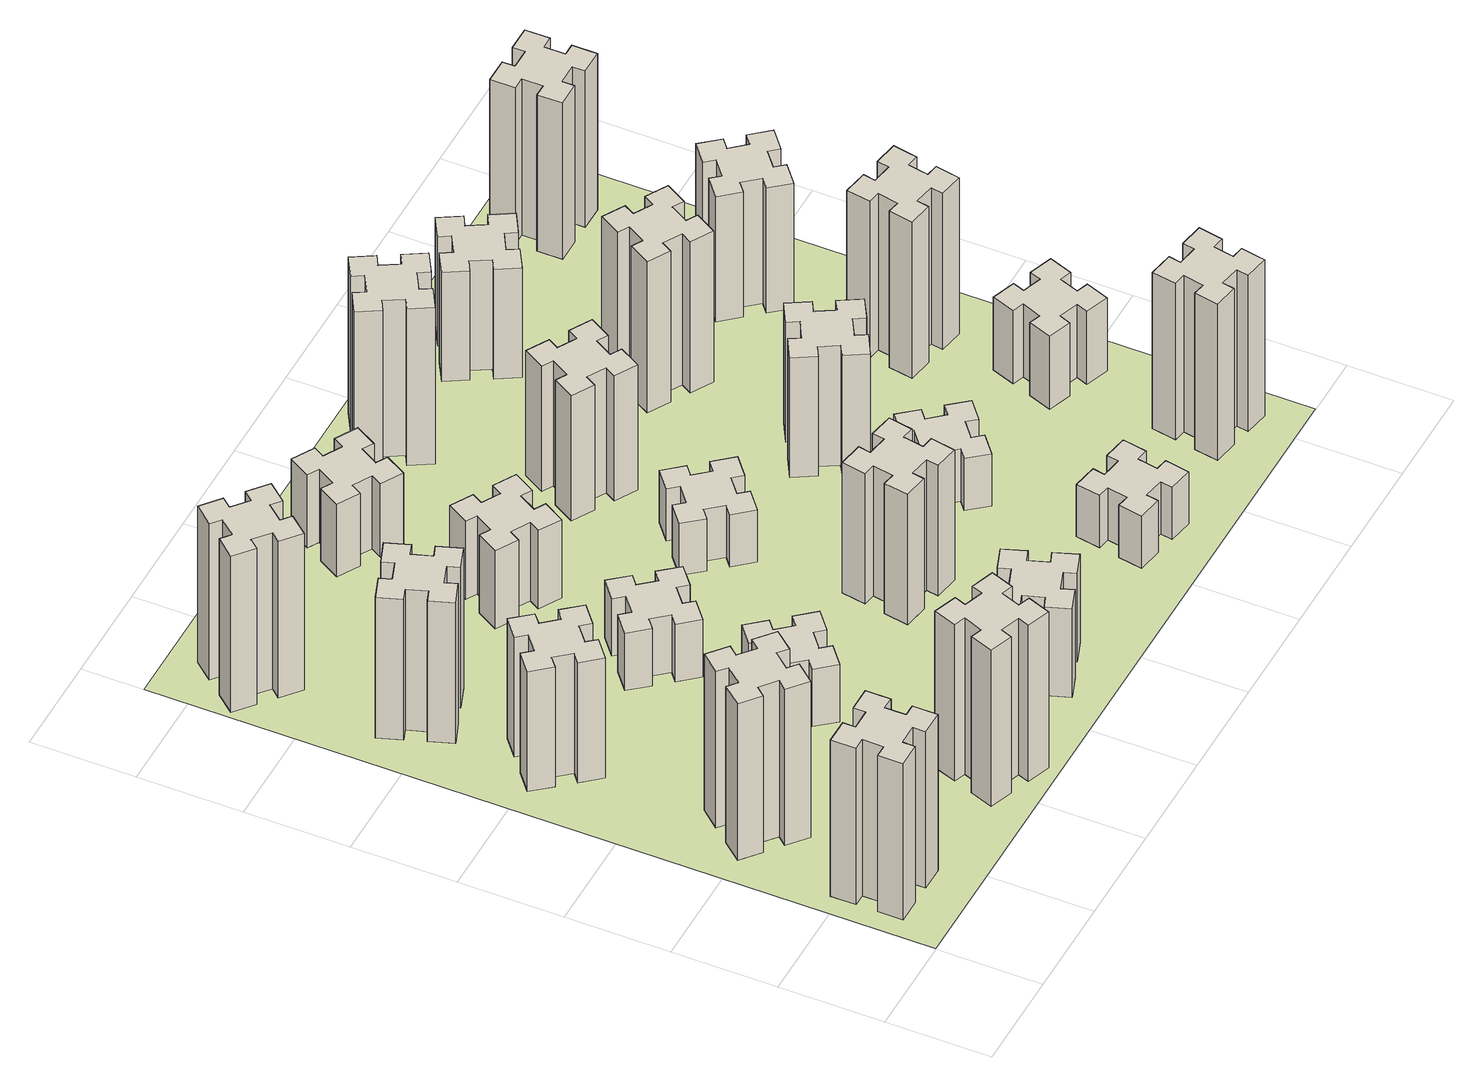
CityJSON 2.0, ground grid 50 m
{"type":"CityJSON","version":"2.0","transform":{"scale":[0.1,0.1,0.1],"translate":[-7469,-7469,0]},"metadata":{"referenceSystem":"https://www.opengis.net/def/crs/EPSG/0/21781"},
"CityObjects":{
"building1":{"type":"Building","attributes":{"class":"1000","function":"1000","usage":"1000","yearOfConstruction":2016,"roofType":"1000","measuredHeight":90,"storeysAboveGround":30,"storeysBelowGround":0},"geometry":[{"type":"Solid","lod":"1","boundaries":[[[[0,1,2,3,4,5,6,7,8,9,10,11,12,13,14,15,16,17,18,19]],[[17,16,20,21]],[[16,15,22,20]],[[15,14,23,22]],[[14,13,24,23]],[[13,12,25,24]],[[12,11,26,25]],[[11,10,27,26]],[[10,9,28,27]],[[9,8,29,28]],[[8,7,30,29]],[[7,6,31,30]],[[6,5,32,31]],[[5,4,33,32]],[[4,3,34,33]],[[3,2,35,34]],[[2,1,36,35]],[[1,0,37,36]],[[0,19,38,37]],[[19,18,39,38]],[[18,17,21,39]],[[24,25,26,27,28,29,30,31,32,33,34,35,36,37,38,39,21,20,22,23]]]]}]},
"building2":{"type":"Building","attributes":{"class":"1000","function":"1000","usage":"1000","yearOfConstruction":2016,"roofType":"1000","measuredHeight":90,"storeysAboveGround":30,"storeysBelowGround":0},"geometry":[{"type":"Solid","lod":"1","boundaries":[[[[40,41,42,43,44,45,46,47,48,49,50,51,52,53,54,55,56,57,58,59]],[[57,56,60,61]],[[56,55,62,60]],[[55,54,63,62]],[[54,53,64,63]],[[53,52,65,64]],[[52,51,66,65]],[[51,50,67,66]],[[50,49,68,67]],[[49,48,69,68]],[[48,47,70,69]],[[47,46,71,70]],[[46,45,72,71]],[[45,44,73,72]],[[44,43,74,73]],[[43,42,75,74]],[[42,41,76,75]],[[41,40,77,76]],[[40,59,78,77]],[[59,58,79,78]],[[58,57,61,79]],[[64,65,66,67,68,69,70,71,72,73,74,75,76,77,78,79,61,60,62,63]]]]}]},
"building3":{"type":"Building","attributes":{"class":"1000","function":"1000","usage":"1000","yearOfConstruction":2016,"roofType":"1000","measuredHeight":69,"storeysAboveGround":30,"storeysBelowGround":0},"geometry":[{"type":"Solid","lod":"1","boundaries":[[[[80,81,82,83,84,85,86,87,88,89,90,91,92,93,94,95,96,97,98,99]],[[97,96,100,101]],[[96,95,102,100]],[[95,94,103,102]],[[94,93,104,103]],[[93,92,105,104]],[[92,91,106,105]],[[91,90,107,106]],[[90,89,108,107]],[[89,88,109,108]],[[88,87,110,109]],[[87,86,111,110]],[[86,85,112,111]],[[85,84,113,112]],[[84,83,114,113]],[[83,82,115,114]],[[82,81,116,115]],[[81,80,117,116]],[[80,99,118,117]],[[99,98,119,118]],[[98,97,101,119]],[[104,105,106,107,108,109,110,111,112,113,114,115,116,117,118,119,101,100,102,103]]]]}]},
"building4":{"type":"Building","attributes":{"class":"1000","function":"1000","usage":"1000","yearOfConstruction":2016,"roofType":"1000","measuredHeight":81,"storeysAboveGround":30,"storeysBelowGround":0},"geometry":[{"type":"Solid","lod":"1","boundaries":[[[[120,121,122,123,124,125,126,127,128,129,130,131,132,133,134,135,136,137,138,139]],[[137,136,140,141]],[[136,135,142,140]],[[135,134,143,142]],[[134,133,144,143]],[[133,132,145,144]],[[132,131,146,145]],[[131,130,147,146]],[[130,129,148,147]],[[129,128,149,148]],[[128,127,150,149]],[[127,126,151,150]],[[126,125,152,151]],[[125,124,153,152]],[[124,123,154,153]],[[123,122,155,154]],[[122,121,156,155]],[[121,120,157,156]],[[120,139,158,157]],[[139,138,159,158]],[[138,137,141,159]],[[144,145,146,147,148,149,150,151,152,153,154,155,156,157,158,159,141,140,142,143]]]]}]},
"building5":{"type":"Building","attributes":{"class":"1000","function":"1000","usage":"1000","yearOfConstruction":2016,"roofType":"1000","measuredHeight":90,"storeysAboveGround":30,"storeysBelowGround":0},"geometry":[{"type":"Solid","lod":"1","boundaries":[[[[160,161,162,163,164,165,166,167,168,169,170,171,172,173,174,175,176,177,178,179]],[[177,176,180,181]],[[176,175,182,180]],[[175,174,183,182]],[[174,173,184,183]],[[173,172,185,184]],[[172,171,186,185]],[[171,170,187,186]],[[170,169,188,187]],[[169,168,189,188]],[[168,167,190,189]],[[167,166,191,190]],[[166,165,192,191]],[[165,164,193,192]],[[164,163,194,193]],[[163,162,195,194]],[[162,161,196,195]],[[161,160,197,196]],[[160,179,198,197]],[[179,178,199,198]],[[178,177,181,199]],[[184,185,186,187,188,189,190,191,192,193,194,195,196,197,198,199,181,180,182,183]]]]}]},
"building6":{"type":"Building","attributes":{"class":"1000","function":"1000","usage":"1000","yearOfConstruction":2016,"roofType":"1000","measuredHeight":90,"storeysAboveGround":30,"storeysBelowGround":0},"geometry":[{"type":"Solid","lod":"1","boundaries":[[[[200,201,202,203,204,205,206,207,208,209,210,211,212,213,214,215,216,217,218,219]],[[217,216,220,221]],[[216,215,222,220]],[[215,214,223,222]],[[214,213,224,223]],[[213,212,225,224]],[[212,211,226,225]],[[211,210,227,226]],[[210,209,228,227]],[[209,208,229,228]],[[208,207,230,229]],[[207,206,231,230]],[[206,205,232,231]],[[205,204,233,232]],[[204,203,234,233]],[[203,202,235,234]],[[202,201,236,235]],[[201,200,237,236]],[[200,219,238,237]],[[219,218,239,238]],[[218,217,221,239]],[[224,225,226,227,228,229,230,231,232,233,234,235,236,237,238,239,221,220,222,223]]]]}]},
"building7":{"type":"Building","attributes":{"class":"1000","function":"1000","usage":"1000","yearOfConstruction":2016,"roofType":"1000","measuredHeight":33,"storeysAboveGround":30,"storeysBelowGround":0},"geometry":[{"type":"Solid","lod":"1","boundaries":[[[[240,241,242,243,244,245,246,247,248,249,250,251,252,253,254,255,256,257,258,259]],[[257,256,260,261]],[[256,255,262,260]],[[255,254,263,262]],[[254,253,264,263]],[[253,252,265,264]],[[252,251,266,265]],[[251,250,267,266]],[[250,249,268,267]],[[249,248,269,268]],[[248,247,270,269]],[[247,246,271,270]],[[246,245,272,271]],[[245,244,273,272]],[[244,243,274,273]],[[243,242,275,274]],[[242,241,276,275]],[[241,240,277,276]],[[240,259,278,277]],[[259,258,279,278]],[[258,257,261,279]],[[264,265,266,267,268,269,270,271,272,273,274,275,276,277,278,279,261,260,262,263]]]]}]},
"building8":{"type":"Building","attributes":{"class":"1000","function":"1000","usage":"1000","yearOfConstruction":2016,"roofType":"1000","measuredHeight":33,"storeysAboveGround":30,"storeysBelowGround":0},"geometry":[{"type":"Solid","lod":"1","boundaries":[[[[280,281,282,283,284,285,286,287,288,289,290,291,292,293,294,295,296,297,298,299]],[[297,296,300,301]],[[296,295,302,300]],[[295,294,303,302]],[[294,293,304,303]],[[293,292,305,304]],[[292,291,306,305]],[[291,290,307,306]],[[290,289,308,307]],[[289,288,309,308]],[[288,287,310,309]],[[287,286,311,310]],[[286,285,312,311]],[[285,284,313,312]],[[284,283,314,313]],[[283,282,315,314]],[[282,281,316,315]],[[281,280,317,316]],[[280,299,318,317]],[[299,298,319,318]],[[298,297,301,319]],[[304,305,306,307,308,309,310,311,312,313,314,315,316,317,318,319,301,300,302,303]]]]}]},
"building9":{"type":"Building","attributes":{"class":"1000","function":"1000","usage":"1000","yearOfConstruction":2016,"roofType":"1000","measuredHeight":51,"storeysAboveGround":30,"storeysBelowGround":0},"geometry":[{"type":"Solid","lod":"1","boundaries":[[[[320,321,322,323,324,325,326,327,328,329,330,331,332,333,334,335,336,337,338,339]],[[337,336,340,341]],[[336,335,342,340]],[[335,334,343,342]],[[334,333,344,343]],[[333,332,345,344]],[[332,331,346,345]],[[331,330,347,346]],[[330,329,348,347]],[[329,328,349,348]],[[328,327,350,349]],[[327,326,351,350]],[[326,325,352,351]],[[325,324,353,352]],[[324,323,354,353]],[[323,322,355,354]],[[322,321,356,355]],[[321,320,357,356]],[[320,339,358,357]],[[339,338,359,358]],[[338,337,341,359]],[[344,345,346,347,348,349,350,351,352,353,354,355,356,357,358,359,341,340,342,343]]]]}]},
"building10":{"type":"Building","attributes":{"class":"1000","function":"1000","usage":"1000","yearOfConstruction":2016,"roofType":"1000","measuredHeight":45,"storeysAboveGround":30,"storeysBelowGround":0},"geometry":[{"type":"Solid","lod":"1","boundaries":[[[[360,361,362,363,364,365,366,367,368,369,370,371,372,373,374,375,376,377,378,379]],[[377,376,380,381]],[[376,375,382,380]],[[375,374,383,382]],[[374,373,384,383]],[[373,372,385,384]],[[372,371,386,385]],[[371,370,387,386]],[[370,369,388,387]],[[369,368,389,388]],[[368,367,390,389]],[[367,366,391,390]],[[366,365,392,391]],[[365,364,393,392]],[[364,363,394,393]],[[363,362,395,394]],[[362,361,396,395]],[[361,360,397,396]],[[360,379,398,397]],[[379,378,399,398]],[[378,377,381,399]],[[384,385,386,387,388,389,390,391,392,393,394,395,396,397,398,399,381,380,382,383]]]]}]},
"building11":{"type":"Building","attributes":{"class":"1000","function":"1000","usage":"1000","yearOfConstruction":2016,"roofType":"1000","measuredHeight":42,"storeysAboveGround":30,"storeysBelowGround":0},"geometry":[{"type":"Solid","lod":"1","boundaries":[[[[400,401,402,403,404,405,406,407,408,409,410,411,412,413,414,415,416,417,418,419]],[[417,416,420,421]],[[416,415,422,420]],[[415,414,423,422]],[[414,413,424,423]],[[413,412,425,424]],[[412,411,426,425]],[[411,410,427,426]],[[410,409,428,427]],[[409,408,429,428]],[[408,407,430,429]],[[407,406,431,430]],[[406,405,432,431]],[[405,404,433,432]],[[404,403,434,433]],[[403,402,435,434]],[[402,401,436,435]],[[401,400,437,436]],[[400,419,438,437]],[[419,418,439,438]],[[418,417,421,439]],[[424,425,426,427,428,429,430,431,432,433,434,435,436,437,438,439,421,420,422,423]]]]}]},
"building12":{"type":"Building","attributes":{"class":"1000","function":"1000","usage":"1000","yearOfConstruction":2016,"roofType":"1000","measuredHeight":75,"storeysAboveGround":30,"storeysBelowGround":0},"geometry":[{"type":"Solid","lod":"1","boundaries":[[[[440,441,442,443,444,445,446,447,448,449,450,451,452,453,454,455,456,457,458,459]],[[457,456,460,461]],[[456,455,462,460]],[[455,454,463,462]],[[454,453,464,463]],[[453,452,465,464]],[[452,451,466,465]],[[451,450,467,466]],[[450,449,468,467]],[[449,448,469,468]],[[448,447,470,469]],[[447,446,471,470]],[[446,445,472,471]],[[445,444,473,472]],[[444,443,474,473]],[[443,442,475,474]],[[442,441,476,475]],[[441,440,477,476]],[[440,459,478,477]],[[459,458,479,478]],[[458,457,461,479]],[[464,465,466,467,468,469,470,471,472,473,474,475,476,477,478,479,461,460,462,463]]]]}]},
"building13":{"type":"Building","attributes":{"class":"1000","function":"1000","usage":"1000","yearOfConstruction":2016,"roofType":"1000","measuredHeight":30,"storeysAboveGround":30,"storeysBelowGround":0},"geometry":[{"type":"Solid","lod":"1","boundaries":[[[[480,481,482,483,484,485,486,487,488,489,490,491,492,493,494,495,496,497,498,499]],[[497,496,500,501]],[[496,495,502,500]],[[495,494,503,502]],[[494,493,504,503]],[[493,492,505,504]],[[492,491,506,505]],[[491,490,507,506]],[[490,489,508,507]],[[489,488,509,508]],[[488,487,510,509]],[[487,486,511,510]],[[486,485,512,511]],[[485,484,513,512]],[[484,483,514,513]],[[483,482,515,514]],[[482,481,516,515]],[[481,480,517,516]],[[480,499,518,517]],[[499,498,519,518]],[[498,497,501,519]],[[504,505,506,507,508,509,510,511,512,513,514,515,516,517,518,519,501,500,502,503]]]]}]},
"building14":{"type":"Building","attributes":{"class":"1000","function":"1000","usage":"1000","yearOfConstruction":2016,"roofType":"1000","measuredHeight":72,"storeysAboveGround":30,"storeysBelowGround":0},"geometry":[{"type":"Solid","lod":"1","boundaries":[[[[520,521,522,523,524,525,526,527,528,529,530,531,532,533,534,535,536,537,538,539]],[[537,536,540,541]],[[536,535,542,540]],[[535,534,543,542]],[[534,533,544,543]],[[533,532,545,544]],[[532,531,546,545]],[[531,530,547,546]],[[530,529,548,547]],[[529,528,549,548]],[[528,527,550,549]],[[527,526,551,550]],[[526,525,552,551]],[[525,524,553,552]],[[524,523,554,553]],[[523,522,555,554]],[[522,521,556,555]],[[521,520,557,556]],[[520,539,558,557]],[[539,538,559,558]],[[538,537,541,559]],[[544,545,546,547,548,549,550,551,552,553,554,555,556,557,558,559,541,540,542,543]]]]}]},
"building15":{"type":"Building","attributes":{"class":"1000","function":"1000","usage":"1000","yearOfConstruction":2016,"roofType":"1000","measuredHeight":30,"storeysAboveGround":30,"storeysBelowGround":0},"geometry":[{"type":"Solid","lod":"1","boundaries":[[[[560,561,562,563,564,565,566,567,568,569,570,571,572,573,574,575,576,577,578,579]],[[577,576,580,581]],[[576,575,582,580]],[[575,574,583,582]],[[574,573,584,583]],[[573,572,585,584]],[[572,571,586,585]],[[571,570,587,586]],[[570,569,588,587]],[[569,568,589,588]],[[568,567,590,589]],[[567,566,591,590]],[[566,565,592,591]],[[565,564,593,592]],[[564,563,594,593]],[[563,562,595,594]],[[562,561,596,595]],[[561,560,597,596]],[[560,579,598,597]],[[579,578,599,598]],[[578,577,581,599]],[[584,585,586,587,588,589,590,591,592,593,594,595,596,597,598,599,581,580,582,583]]]]}]},
"building16":{"type":"Building","attributes":{"class":"1000","function":"1000","usage":"1000","yearOfConstruction":2016,"roofType":"1000","measuredHeight":90,"storeysAboveGround":30,"storeysBelowGround":0},"geometry":[{"type":"Solid","lod":"1","boundaries":[[[[600,601,602,603,604,605,606,607,608,609,610,611,612,613,614,615,616,617,618,619]],[[617,616,620,621]],[[616,615,622,620]],[[615,614,623,622]],[[614,613,624,623]],[[613,612,625,624]],[[612,611,626,625]],[[611,610,627,626]],[[610,609,628,627]],[[609,608,629,628]],[[608,607,630,629]],[[607,606,631,630]],[[606,605,632,631]],[[605,604,633,632]],[[604,603,634,633]],[[603,602,635,634]],[[602,601,636,635]],[[601,600,637,636]],[[600,619,638,637]],[[619,618,639,638]],[[618,617,621,639]],[[624,625,626,627,628,629,630,631,632,633,634,635,636,637,638,639,621,620,622,623]]]]}]},
"building17":{"type":"Building","attributes":{"class":"1000","function":"1000","usage":"1000","yearOfConstruction":2016,"roofType":"1000","measuredHeight":30,"storeysAboveGround":30,"storeysBelowGround":0},"geometry":[{"type":"Solid","lod":"1","boundaries":[[[[640,641,642,643,644,645,646,647,648,649,650,651,652,653,654,655,656,657,658,659]],[[657,656,660,661]],[[656,655,662,660]],[[655,654,663,662]],[[654,653,664,663]],[[653,652,665,664]],[[652,651,666,665]],[[651,650,667,666]],[[650,649,668,667]],[[649,648,669,668]],[[648,647,670,669]],[[647,646,671,670]],[[646,645,672,671]],[[645,644,673,672]],[[644,643,674,673]],[[643,642,675,674]],[[642,641,676,675]],[[641,640,677,676]],[[640,659,678,677]],[[659,658,679,678]],[[658,657,661,679]],[[664,665,666,667,668,669,670,671,672,673,674,675,676,677,678,679,661,660,662,663]]]]}]},
"building18":{"type":"Building","attributes":{"class":"1000","function":"1000","usage":"1000","yearOfConstruction":2016,"roofType":"1000","measuredHeight":69,"storeysAboveGround":30,"storeysBelowGround":0},"geometry":[{"type":"Solid","lod":"1","boundaries":[[[[680,681,682,683,684,685,686,687,688,689,690,691,692,693,694,695,696,697,698,699]],[[697,696,700,701]],[[696,695,702,700]],[[695,694,703,702]],[[694,693,704,703]],[[693,692,705,704]],[[692,691,706,705]],[[691,690,707,706]],[[690,689,708,707]],[[689,688,709,708]],[[688,687,710,709]],[[687,686,711,710]],[[686,685,712,711]],[[685,684,713,712]],[[684,683,714,713]],[[683,682,715,714]],[[682,681,716,715]],[[681,680,717,716]],[[680,699,718,717]],[[699,698,719,718]],[[698,697,701,719]],[[704,705,706,707,708,709,710,711,712,713,714,715,716,717,718,719,701,700,702,703]]]]}]},
"building19":{"type":"Building","attributes":{"class":"1000","function":"1000","usage":"1000","yearOfConstruction":2016,"roofType":"1000","measuredHeight":87,"storeysAboveGround":30,"storeysBelowGround":0},"geometry":[{"type":"Solid","lod":"1","boundaries":[[[[720,721,722,723,724,725,726,727,728,729,730,731,732,733,734,735,736,737,738,739]],[[737,736,740,741]],[[736,735,742,740]],[[735,734,743,742]],[[734,733,744,743]],[[733,732,745,744]],[[732,731,746,745]],[[731,730,747,746]],[[730,729,748,747]],[[729,728,749,748]],[[728,727,750,749]],[[727,726,751,750]],[[726,725,752,751]],[[725,724,753,752]],[[724,723,754,753]],[[723,722,755,754]],[[722,721,756,755]],[[721,720,757,756]],[[720,739,758,757]],[[739,738,759,758]],[[738,737,741,759]],[[744,745,746,747,748,749,750,751,752,753,754,755,756,757,758,759,741,740,742,743]]]]}]},
"building20":{"type":"Building","attributes":{"class":"1000","function":"1000","usage":"1000","yearOfConstruction":2016,"roofType":"1000","measuredHeight":63,"storeysAboveGround":30,"storeysBelowGround":0},"geometry":[{"type":"Solid","lod":"1","boundaries":[[[[760,761,762,763,764,765,766,767,768,769,770,771,772,773,774,775,776,777,778,779]],[[777,776,780,781]],[[776,775,782,780]],[[775,774,783,782]],[[774,773,784,783]],[[773,772,785,784]],[[772,771,786,785]],[[771,770,787,786]],[[770,769,788,787]],[[769,768,789,788]],[[768,767,790,789]],[[767,766,791,790]],[[766,765,792,791]],[[765,764,793,792]],[[764,763,794,793]],[[763,762,795,794]],[[762,761,796,795]],[[761,760,797,796]],[[760,779,798,797]],[[779,778,799,798]],[[778,777,781,799]],[[784,785,786,787,788,789,790,791,792,793,794,795,796,797,798,799,781,780,782,783]]]]}]},
"building21":{"type":"Building","attributes":{"class":"1000","function":"1000","usage":"1000","yearOfConstruction":2016,"roofType":"1000","measuredHeight":90,"storeysAboveGround":30,"storeysBelowGround":0},"geometry":[{"type":"Solid","lod":"1","boundaries":[[[[800,801,802,803,804,805,806,807,808,809,810,811,812,813,814,815,816,817,818,819]],[[817,816,820,821]],[[816,815,822,820]],[[815,814,823,822]],[[814,813,824,823]],[[813,812,825,824]],[[812,811,826,825]],[[811,810,827,826]],[[810,809,828,827]],[[809,808,829,828]],[[808,807,830,829]],[[807,806,831,830]],[[806,805,832,831]],[[805,804,833,832]],[[804,803,834,833]],[[803,802,835,834]],[[802,801,836,835]],[[801,800,837,836]],[[800,819,838,837]],[[819,818,839,838]],[[818,817,821,839]],[[824,825,826,827,828,829,830,831,832,833,834,835,836,837,838,839,821,820,822,823]]]]}]},
"building22":{"type":"Building","attributes":{"class":"1000","function":"1000","usage":"1000","yearOfConstruction":2016,"roofType":"1000","measuredHeight":42,"storeysAboveGround":30,"storeysBelowGround":0},"geometry":[{"type":"Solid","lod":"1","boundaries":[[[[840,841,842,843,844,845,846,847,848,849,850,851,852,853,854,855,856,857,858,859]],[[857,856,860,861]],[[856,855,862,860]],[[855,854,863,862]],[[854,853,864,863]],[[853,852,865,864]],[[852,851,866,865]],[[851,850,867,866]],[[850,849,868,867]],[[849,848,869,868]],[[848,847,870,869]],[[847,846,871,870]],[[846,845,872,871]],[[845,844,873,872]],[[844,843,874,873]],[[843,842,875,874]],[[842,841,876,875]],[[841,840,877,876]],[[840,859,878,877]],[[859,858,879,878]],[[858,857,861,879]],[[864,865,866,867,868,869,870,871,872,873,874,875,876,877,878,879,861,860,862,863]]]]}]},
"building23":{"type":"Building","attributes":{"class":"1000","function":"1000","usage":"1000","yearOfConstruction":2016,"roofType":"1000","measuredHeight":90,"storeysAboveGround":30,"storeysBelowGround":0},"geometry":[{"type":"Solid","lod":"1","boundaries":[[[[880,881,882,883,884,885,886,887,888,889,890,891,892,893,894,895,896,897,898,899]],[[897,896,900,901]],[[896,895,902,900]],[[895,894,903,902]],[[894,893,904,903]],[[893,892,905,904]],[[892,891,906,905]],[[891,890,907,906]],[[890,889,908,907]],[[889,888,909,908]],[[888,887,910,909]],[[887,886,911,910]],[[886,885,912,911]],[[885,884,913,912]],[[884,883,914,913]],[[883,882,915,914]],[[882,881,916,915]],[[881,880,917,916]],[[880,899,918,917]],[[899,898,919,918]],[[898,897,901,919]],[[904,905,906,907,908,909,910,911,912,913,914,915,916,917,918,919,901,900,902,903]]]]}]},
"building24":{"type":"Building","attributes":{"class":"1000","function":"1000","usage":"1000","yearOfConstruction":2016,"roofType":"1000","measuredHeight":72,"storeysAboveGround":30,"storeysBelowGround":0},"geometry":[{"type":"Solid","lod":"1","boundaries":[[[[920,921,922,923,924,925,926,927,928,929,930,931,932,933,934,935,936,937,938,939]],[[937,936,940,941]],[[936,935,942,940]],[[935,934,943,942]],[[934,933,944,943]],[[933,932,945,944]],[[932,931,946,945]],[[931,930,947,946]],[[930,929,948,947]],[[929,928,949,948]],[[928,927,950,949]],[[927,926,951,950]],[[926,925,952,951]],[[925,924,953,952]],[[924,923,954,953]],[[923,922,955,954]],[[922,921,956,955]],[[921,920,957,956]],[[920,939,958,957]],[[939,938,959,958]],[[938,937,941,959]],[[944,945,946,947,948,949,950,951,952,953,954,955,956,957,958,959,941,940,942,943]]]]}]},
"building25":{"type":"Building","attributes":{"class":"1000","function":"1000","usage":"1000","yearOfConstruction":2016,"roofType":"1000","measuredHeight":90,"storeysAboveGround":30,"storeysBelowGround":0},"geometry":[{"type":"Solid","lod":"1","boundaries":[[[[960,961,962,963,964,965,966,967,968,969,970,971,972,973,974,975,976,977,978,979]],[[977,976,980,981]],[[976,975,982,980]],[[975,974,983,982]],[[974,973,984,983]],[[973,972,985,984]],[[972,971,986,985]],[[971,970,987,986]],[[970,969,988,987]],[[969,968,989,988]],[[968,967,990,989]],[[967,966,991,990]],[[966,965,992,991]],[[965,964,993,992]],[[964,963,994,993]],[[963,962,995,994]],[[962,961,996,995]],[[961,960,997,996]],[[960,979,998,997]],[[979,978,999,998]],[[978,977,981,999]],[[984,985,986,987,988,989,990,991,992,993,994,995,996,997,998,999,981,980,982,983]]]]}]},
"landuse1":{"type":"LandUse","attributes":{"name":"plot1","function":"1010"},"geometry":[{"type":"MultiSurface","lod":"1","boundaries":[[[1000,1001,1002,1003]]]}]}
},
"vertices":[
[165,425,0],[165,325,0],[105,325,0],[105,205,0],[225,205,0],[225,265,0],[325,265,0],[325,205,0],[445,205,0],[445,325,0],[385,325,0],[385,425,0],[445,425,0],[445,545,0],[325,545,0],[325,485,0],[225,485,0],[225,545,0],[105,545,0],[105,425,0],[225,485,900],[225,545,900],[325,485,900],[325,545,900],[445,545,900],[445,425,900],[385,425,900],[385,325,900],[445,325,900],[445,205,900],[325,205,900],[325,265,900],[225,265,900],[225,205,900],[105,205,900],[105,325,900],[165,325,900],[165,425,900],[105,425,900],[105,545,900],
[484,1067,0],[408,1132,0],[446,1178,0],[354,1255,0],[277,1163,0],[323,1124,0],[259,1048,0],[213,1086,0],[136,994,0],[228,917,0],[266,963,0],[343,899,0],[304,853,0],[396,776,0],[473,868,0],[427,906,0],[492,983,0],[538,944,0],[615,1036,0],[523,1113,0],[492,983,900],[538,944,900],[427,906,900],[473,868,900],[396,776,900],[304,853,900],[343,899,900],[266,963,900],[228,917,900],[136,994,900],[213,1086,900],[259,1048,900],[323,1124,900],[277,1163,900],[354,1255,900],[446,1178,900],[408,1132,900],[484,1067,900],[523,1113,900],[615,1036,900],
[492,1988,0],[427,2064,0],[473,2103,0],[396,2195,0],[304,2118,0],[343,2072,0],[266,2007,0],[228,2053,0],[136,1976,0],[213,1884,0],[259,1923,0],[323,1846,0],[277,1808,0],[354,1716,0],[446,1793,0],[408,1839,0],[484,1903,0],[523,1857,0],[615,1934,0],[538,2026,0],[484,1903,690],[523,1857,690],[408,1839,690],[446,1793,690],[354,1716,690],[277,1808,690],[323,1846,690],[259,1923,690],[213,1884,690],[136,1976,690],[228,2053,690],[266,2007,690],[343,2072,690],[304,2118,690],[396,2195,690],[473,2103,690],[427,2064,690],[492,1988,690],[538,2026,690],[615,1934,690],
[255,2605,0],[289,2511,0],[233,2490,0],[274,2377,0],[387,2419,0],[366,2475,0],[460,2509,0],[480,2453,0],[593,2494,0],[552,2607,0],[496,2586,0],[462,2680,0],[518,2700,0],[477,2813,0],[364,2772,0],[385,2716,0],[291,2682,0],[270,2738,0],[157,2697,0],[199,2584,0],[291,2682,810],[270,2738,810],[385,2716,810],[364,2772,810],[477,2813,810],[518,2700,810],[462,2680,810],[496,2586,810],[552,2607,810],[593,2494,810],[480,2453,810],[460,2509,810],[366,2475,810],[387,2419,810],[274,2377,810],[233,2490,810],[289,2511,810],[255,2605,810],[199,2584,810],[157,2697,810],
[1029,360,0],[995,266,0],[939,287,0],[897,174,0],[1010,133,0],[1031,189,0],[1125,155,0],[1104,99,0],[1217,57,0],[1258,170,0],[1202,191,0],[1236,285,0],[1292,264,0],[1333,377,0],[1220,418,0],[1200,362,0],[1106,396,0],[1127,452,0],[1014,493,0],[973,380,0],[1106,396,900],[1127,452,900],[1200,362,900],[1220,418,900],[1333,377,900],[1292,264,900],[1236,285,900],[1202,191,900],[1258,170,900],[1217,57,900],[1104,99,900],[1125,155,900],[1031,189,900],[1010,133,900],[897,174,900],[939,287,900],[995,266,900],[1029,360,900],[973,380,900],[1014,493,900],
[384,3387,0],[308,3452,0],[346,3498,0],[254,3575,0],[177,3483,0],[223,3444,0],[159,3368,0],[113,3406,0],[36,3314,0],[128,3237,0],[166,3283,0],[243,3219,0],[204,3173,0],[296,3096,0],[373,3188,0],[327,3226,0],[392,3303,0],[438,3264,0],[515,3356,0],[423,3433,0],[392,3303,900],[438,3264,900],[327,3226,900],[373,3188,900],[296,3096,900],[204,3173,900],[243,3219,900],[166,3283,900],[128,3237,900],[36,3314,900],[113,3406,900],[159,3368,900],[223,3444,900],[177,3483,900],[254,3575,900],[346,3498,900],[308,3452,900],[384,3387,900],[423,3433,900],[515,3356,900],
[1083,1332,0],[1006,1267,0],[968,1313,0],[876,1236,0],[953,1144,0],[999,1183,0],[1063,1106,0],[1017,1068,0],[1094,976,0],[1186,1053,0],[1148,1099,0],[1224,1163,0],[1263,1117,0],[1355,1194,0],[1278,1286,0],[1232,1248,0],[1167,1324,0],[1213,1363,0],[1136,1455,0],[1044,1378,0],[1167,1324,330],[1213,1363,330],[1232,1248,330],[1278,1286,330],[1355,1194,330],[1263,1117,330],[1224,1163,330],[1148,1099,330],[1186,1053,330],[1094,976,330],[1017,1068,330],[1063,1106,330],[999,1183,330],[953,1144,330],[876,1236,330],[968,1313,330],[1006,1267,330],[1083,1332,330],[1044,1378,330],[1136,1455,330],
[1083,1972,0],[1006,1907,0],[968,1953,0],[876,1876,0],[953,1784,0],[999,1823,0],[1063,1746,0],[1017,1708,0],[1094,1616,0],[1186,1693,0],[1148,1739,0],[1224,1803,0],[1263,1757,0],[1355,1834,0],[1278,1926,0],[1232,1888,0],[1167,1964,0],[1213,2003,0],[1136,2095,0],[1044,2018,0],[1167,1964,330],[1213,2003,330],[1232,1888,330],[1278,1926,330],[1355,1834,330],[1263,1757,330],[1224,1803,330],[1148,1739,330],[1186,1693,330],[1094,1616,330],[1017,1708,330],[1063,1746,330],[999,1823,330],[953,1784,330],[876,1876,330],[968,1953,330],[1006,1907,330],[1083,1972,330],[1044,2018,330],[1136,2095,330],
[1765,496,0],[1671,462,0],[1650,518,0],[1537,477,0],[1579,364,0],[1635,385,0],[1669,291,0],[1613,270,0],[1654,157,0],[1767,199,0],[1746,255,0],[1840,289,0],[1860,233,0],[1973,274,0],[1932,387,0],[1876,366,0],[1842,460,0],[1898,480,0],[1857,593,0],[1744,552,0],[1842,460,510],[1898,480,510],[1876,366,510],[1932,387,510],[1973,274,510],[1860,233,510],[1840,289,510],[1746,255,510],[1767,199,510],[1654,157,510],[1613,270,510],[1669,291,510],[1635,385,510],[1579,364,510],[1537,477,510],[1650,518,510],[1671,462,510],[1765,496,510],[1744,552,510],[1857,593,510],
[1117,2525,0],[1204,2475,0],[1174,2423,0],[1278,2363,0],[1338,2467,0],[1286,2497,0],[1336,2584,0],[1388,2554,0],[1448,2658,0],[1344,2718,0],[1314,2666,0],[1227,2716,0],[1257,2768,0],[1153,2828,0],[1093,2724,0],[1145,2694,0],[1095,2607,0],[1043,2637,0],[983,2533,0],[1087,2473,0],[1095,2607,450],[1043,2637,450],[1145,2694,450],[1093,2724,450],[1153,2828,450],[1257,2768,450],[1227,2716,450],[1314,2666,450],[1344,2718,450],[1448,2658,450],[1388,2554,450],[1336,2584,450],[1286,2497,450],[1338,2467,450],[1278,2363,450],[1174,2423,450],[1204,2475,450],[1117,2525,450],[1087,2473,450],[983,2533,450],
[1314,3406,0],[1227,3456,0],[1257,3508,0],[1153,3568,0],[1093,3464,0],[1145,3434,0],[1095,3347,0],[1043,3377,0],[983,3273,0],[1087,3213,0],[1117,3265,0],[1204,3215,0],[1174,3163,0],[1278,3103,0],[1338,3207,0],[1286,3237,0],[1336,3324,0],[1388,3294,0],[1448,3398,0],[1344,3458,0],[1336,3324,420],[1388,3294,420],[1286,3237,420],[1338,3207,420],[1278,3103,420],[1174,3163,420],[1204,3215,420],[1117,3265,420],[1087,3213,420],[983,3273,420],[1043,3377,420],[1095,3347,420],[1145,3434,420],[1093,3464,420],[1153,3568,420],[1257,3508,420],[1227,3456,420],[1314,3406,420],[1344,3458,420],[1448,3398,420],
[2055,1047,0],[2072,1145,0],[2131,1135,0],[2152,1253,0],[2034,1274,0],[2024,1215,0],[1925,1232,0],[1936,1291,0],[1817,1312,0],[1797,1194,0],[1856,1184,0],[1838,1085,0],[1779,1096,0],[1758,977,0],[1877,957,0],[1887,1016,0],[1985,998,0],[1975,939,0],[2093,918,0],[2114,1037,0],[1985,998,750],[1975,939,750],[1887,1016,750],[1877,957,750],[1758,977,750],[1779,1096,750],[1838,1085,750],[1856,1184,750],[1797,1194,750],[1817,1312,750],[1936,1291,750],[1925,1232,750],[2024,1215,750],[2034,1274,750],[2152,1253,750],[2131,1135,750],[2072,1145,750],[2055,1047,750],[2114,1037,750],[2093,918,750],
[1972,1988,0],[1907,2064,0],[1953,2103,0],[1876,2195,0],[1784,2118,0],[1823,2072,0],[1746,2007,0],[1708,2053,0],[1616,1976,0],[1693,1884,0],[1739,1923,0],[1803,1846,0],[1757,1808,0],[1834,1716,0],[1926,1793,0],[1888,1839,0],[1964,1903,0],[2003,1857,0],[2095,1934,0],[2018,2026,0],[1964,1903,300],[2003,1857,300],[1888,1839,300],[1926,1793,300],[1834,1716,300],[1757,1808,300],[1803,1846,300],[1739,1923,300],[1693,1884,300],[1616,1976,300],[1708,2053,300],[1746,2007,300],[1823,2072,300],[1784,2118,300],[1876,2195,300],[1953,2103,300],[1907,2064,300],[1972,1988,300],[2018,2026,300],[2095,1934,300],
[2026,2497,0],[2076,2584,0],[2128,2554,0],[2188,2658,0],[2084,2718,0],[2054,2666,0],[1967,2716,0],[1997,2768,0],[1893,2828,0],[1833,2724,0],[1885,2694,0],[1835,2607,0],[1783,2637,0],[1723,2533,0],[1827,2473,0],[1857,2525,0],[1944,2475,0],[1914,2423,0],[2018,2363,0],[2078,2467,0],[1944,2475,720],[1914,2423,720],[1857,2525,720],[1827,2473,720],[1723,2533,720],[1783,2637,720],[1835,2607,720],[1885,2694,720],[1833,2724,720],[1893,2828,720],[1997,2768,720],[1967,2716,720],[2054,2666,720],[2084,2718,720],[2188,2658,720],[2128,2554,720],[2076,2584,720],[2026,2497,720],[2078,2467,720],[2018,2363,720],
[2596,444,0],[2578,345,0],[2519,356,0],[2498,237,0],[2617,217,0],[2627,276,0],[2725,258,0],[2715,199,0],[2833,178,0],[2854,297,0],[2795,307,0],[2812,405,0],[2871,395,0],[2892,513,0],[2774,534,0],[2764,475,0],[2665,492,0],[2676,551,0],[2557,572,0],[2537,454,0],[2665,492,300],[2676,551,300],[2764,475,300],[2774,534,300],[2892,513,300],[2871,395,300],[2812,405,300],[2795,307,300],[2854,297,300],[2833,178,300],[2715,199,300],[2725,258,300],[2627,276,300],[2617,217,300],[2498,237,300],[2519,356,300],[2578,345,300],[2596,444,300],[2537,454,300],[2557,572,300],
[1844,3556,0],[1757,3506,0],[1727,3558,0],[1623,3498,0],[1683,3394,0],[1735,3424,0],[1785,3337,0],[1733,3307,0],[1793,3203,0],[1897,3263,0],[1867,3315,0],[1954,3365,0],[1984,3313,0],[2088,3373,0],[2028,3477,0],[1976,3447,0],[1926,3534,0],[1978,3564,0],[1918,3668,0],[1814,3608,0],[1926,3534,900],[1978,3564,900],[1976,3447,900],[2028,3477,900],[2088,3373,900],[1984,3313,900],[1954,3365,900],[1867,3315,900],[1897,3263,900],[1793,3203,900],[1733,3307,900],[1785,3337,900],[1735,3424,900],[1683,3394,900],[1623,3498,900],[1727,3558,900],[1757,3506,900],[1844,3556,900],[1814,3608,900],[1918,3668,900],
[2628,1099,0],[2704,1163,0],[2743,1117,0],[2835,1194,0],[2758,1286,0],[2712,1248,0],[2647,1324,0],[2693,1363,0],[2616,1455,0],[2524,1378,0],[2563,1332,0],[2486,1267,0],[2448,1313,0],[2356,1236,0],[2433,1144,0],[2479,1183,0],[2543,1106,0],[2497,1068,0],[2574,976,0],[2666,1053,0],[2543,1106,300],[2497,1068,300],[2479,1183,300],[2433,1144,300],[2356,1236,300],[2448,1313,300],[2486,1267,300],[2563,1332,300],[2524,1378,300],[2616,1455,300],[2693,1363,300],[2647,1324,300],[2712,1248,300],[2758,1286,300],[2835,1194,300],[2743,1117,300],[2704,1163,300],[2628,1099,300],[2666,1053,300],[2574,976,300],
[2475,1744,0],[2525,1657,0],[2473,1627,0],[2533,1523,0],[2637,1583,0],[2607,1635,0],[2694,1685,0],[2724,1633,0],[2828,1693,0],[2768,1797,0],[2716,1767,0],[2666,1854,0],[2718,1884,0],[2658,1988,0],[2554,1928,0],[2584,1876,0],[2497,1826,0],[2467,1878,0],[2363,1818,0],[2423,1714,0],[2497,1826,690],[2467,1878,690],[2584,1876,690],[2554,1928,690],[2658,1988,690],[2718,1884,690],[2666,1854,690],[2716,1767,690],[2768,1797,690],[2828,1693,690],[2724,1633,690],[2694,1685,690],[2607,1635,690],[2637,1583,690],[2533,1523,690],[2473,1627,690],[2525,1657,690],[2475,1744,690],[2423,1714,690],[2363,1818,690],
[2625,2694,0],[2575,2607,0],[2523,2637,0],[2463,2533,0],[2567,2473,0],[2597,2525,0],[2684,2475,0],[2654,2423,0],[2758,2363,0],[2818,2467,0],[2766,2497,0],[2816,2584,0],[2868,2554,0],[2928,2658,0],[2824,2718,0],[2794,2666,0],[2707,2716,0],[2737,2768,0],[2633,2828,0],[2573,2724,0],[2707,2716,870],[2737,2768,870],[2794,2666,870],[2824,2718,870],[2928,2658,870],[2868,2554,870],[2816,2584,870],[2766,2497,870],[2818,2467,870],[2758,2363,870],[2654,2423,870],[2684,2475,870],[2597,2525,870],[2567,2473,870],[2463,2533,870],[2523,2637,870],[2575,2607,870],[2625,2694,870],[2573,2724,870],[2633,2828,870],
[2616,3347,0],[2566,3434,0],[2618,3464,0],[2558,3568,0],[2454,3508,0],[2484,3456,0],[2397,3406,0],[2367,3458,0],[2263,3398,0],[2323,3294,0],[2375,3324,0],[2425,3237,0],[2373,3207,0],[2433,3103,0],[2537,3163,0],[2507,3215,0],[2594,3265,0],[2624,3213,0],[2728,3273,0],[2668,3377,0],[2594,3265,630],[2624,3213,630],[2507,3215,630],[2537,3163,630],[2433,3103,630],[2373,3207,630],[2425,3237,630],[2375,3324,630],[2323,3294,630],[2263,3398,630],[2367,3458,630],[2397,3406,630],[2484,3456,630],[2454,3508,630],[2558,3568,630],[2618,3464,630],[2566,3434,630],[2616,3347,630],[2668,3377,630],[2728,3273,630],
[3504,475,0],[3405,492,0],[3416,551,0],[3297,572,0],[3277,454,0],[3336,444,0],[3318,345,0],[3259,356,0],[3238,237,0],[3357,217,0],[3367,276,0],[3465,258,0],[3455,199,0],[3573,178,0],[3594,297,0],[3535,307,0],[3552,405,0],[3611,395,0],[3632,513,0],[3514,534,0],[3552,405,900],[3611,395,900],[3535,307,900],[3594,297,900],[3573,178,900],[3455,199,900],[3465,258,900],[3367,276,900],[3357,217,900],[3238,237,900],[3259,356,900],[3318,345,900],[3336,444,900],[3277,454,900],[3297,572,900],[3416,551,900],[3405,492,900],[3504,475,900],[3514,534,900],[3632,513,900],
[3351,1029,0],[3445,995,0],[3424,939,0],[3537,897,0],[3578,1010,0],[3522,1031,0],[3556,1125,0],[3612,1104,0],[3653,1217,0],[3540,1258,0],[3520,1202,0],[3426,1236,0],[3447,1292,0],[3334,1333,0],[3293,1220,0],[3349,1200,0],[3315,1106,0],[3259,1127,0],[3217,1014,0],[3330,973,0],[3315,1106,420],[3259,1127,420],[3349,1200,420],[3293,1220,420],[3334,1333,420],[3447,1292,420],[3426,1236,420],[3520,1202,420],[3540,1258,420],[3653,1217,420],[3612,1104,420],[3556,1125,420],[3522,1031,420],[3578,1010,420],[3537,897,420],[3424,939,420],[3445,995,420],[3351,1029,420],[3330,973,420],[3217,1014,420],
[3267,1656,0],[3365,1638,0],[3355,1579,0],[3473,1558,0],[3494,1677,0],[3435,1687,0],[3452,1785,0],[3511,1775,0],[3532,1893,0],[3414,1914,0],[3404,1855,0],[3305,1872,0],[3316,1931,0],[3197,1952,0],[3177,1834,0],[3236,1824,0],[3218,1725,0],[3159,1736,0],[3138,1617,0],[3257,1597,0],[3218,1725,900],[3159,1736,900],[3236,1824,900],[3177,1834,900],[3197,1952,900],[3316,1931,900],[3305,1872,900],[3404,1855,900],[3414,1914,900],[3532,1893,900],[3511,1775,900],[3452,1785,900],[3435,1687,900],[3494,1677,900],[3473,1558,900],[3355,1579,900],[3365,1638,900],[3267,1656,900],[3257,1597,900],[3138,1617,900],
[3219,2463,0],[3283,2386,0],[3237,2348,0],[3314,2256,0],[3406,2333,0],[3368,2379,0],[3444,2443,0],[3483,2397,0],[3575,2474,0],[3498,2566,0],[3452,2528,0],[3387,2604,0],[3433,2643,0],[3356,2735,0],[3264,2658,0],[3303,2612,0],[3226,2547,0],[3188,2593,0],[3096,2516,0],[3173,2424,0],[3226,2547,720],[3188,2593,720],[3303,2612,720],[3264,2658,720],[3356,2735,720],[3433,2643,720],[3387,2604,720],[3452,2528,720],[3498,2566,720],[3575,2474,720],[3483,2397,720],[3444,2443,720],[3368,2379,720],[3406,2333,720],[3314,2256,720],[3237,2348,720],[3283,2386,720],[3219,2463,720],[3173,2424,720],[3096,2516,720],
[3285,3325,0],[3385,3325,0],[3385,3265,0],[3505,3265,0],[3505,3385,0],[3445,3385,0],[3445,3485,0],[3505,3485,0],[3505,3605,0],[3385,3605,0],[3385,3545,0],[3285,3545,0],[3285,3605,0],[3165,3605,0],[3165,3485,0],[3225,3485,0],[3225,3385,0],[3165,3385,0],[3165,3265,0],[3285,3265,0],[3225,3385,900],[3165,3385,900],[3225,3485,900],[3165,3485,900],[3165,3605,900],[3285,3605,900],[3285,3545,900],[3385,3545,900],[3385,3605,900],[3505,3605,900],[3505,3485,900],[3445,3485,900],[3445,3385,900],[3505,3385,900],[3505,3265,900],[3385,3265,900],[3385,3325,900],[3285,3325,900],[3285,3265,900],[3165,3265,900],
[5,3705,0],[3705,3705,0],[3705,5,0],[5,5,0]
]}
